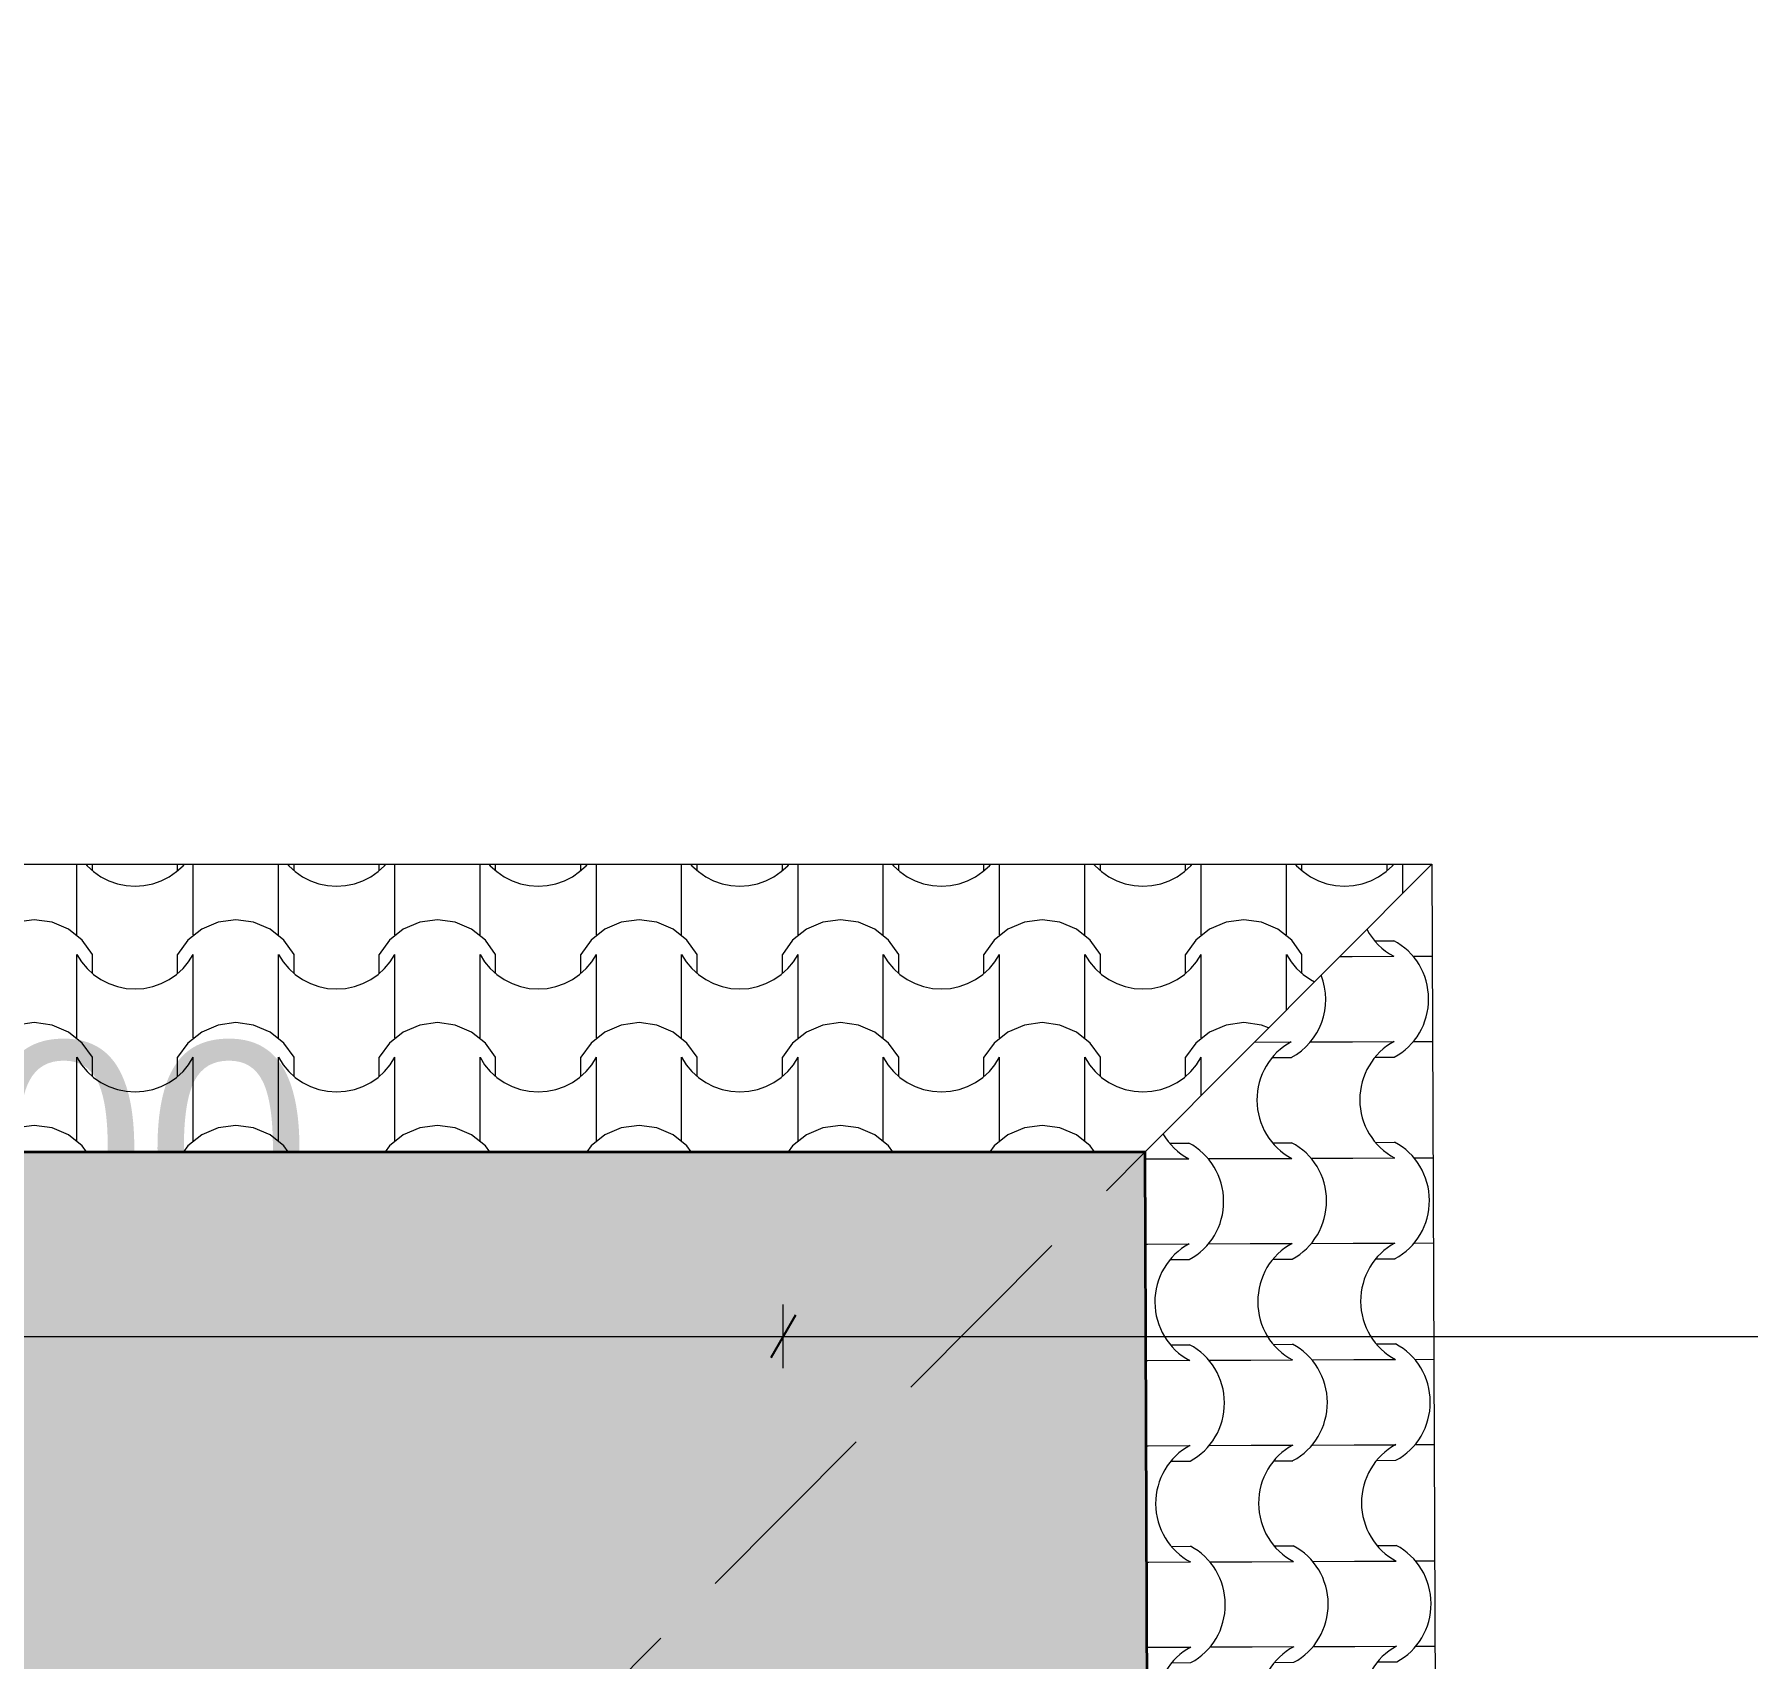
# Model space of a CAD drawing. Header units: millimetres. Extents: x 323482 to 503016, y 8175 to 72038.
# Drawn here: x 429065 to 431483, y 67722 to 70014 of the extents above; entities that cross this region are included whole.
import ezdxf

# ---------------------------------------------------------------- set-up
doc = ezdxf.new("R2010")
doc.units = ezdxf.units.MM
doc.header["$MEASUREMENT"] = 0
doc.linetypes.add('Hidden Line', pattern=[391.222223, 282.222223, -109])
doc.layers.add('Dimensioning - General', color=7, linetype='Continuous')
doc.layers.add('Shell - Roof', color=7, linetype='Continuous')
for name, color, linetype, lineweight, true_color in [('Dimensioning - General_Pen_No__45', 7, 'Continuous', 25, 0x40a5ff), ('Dimensioning - General_Pen_No__85', 7, 'Continuous', 20, 0x80c2ff), ('Shell - Roof_Pen_No__112', 7, 'Continuous', 13, 0xd5aaaa), ('Shell - Roof_Pen_No__92', 7, 'Continuous', 13, 0xbf8080)]:
    doc.layers.add(name, color=color, linetype=linetype, lineweight=lineweight, true_color=true_color)
doc.layers.add('Dimensioning - General_Pen_No__46', color=5, linetype='Continuous', lineweight=25)
doc.layers.add('Shell - Roof_Pen_No__32', color=15, linetype='Continuous', lineweight=35)
doc.styles.add('GENERATED_STYLE_1', font='arial.ttf')
doc.dimstyles.new('GENERATED_STYLE__4', dxfattribs={"dimtxt": 300, "dimasz": 45.6, "dimexe": 0.18, "dimexo": 0.0625, "dimgap": 0.09, "dimtad": 1, "dimtih": 1, "dimtoh": 1, "dimdec": 0, "dimzin": 0, "dimdsep": 46, "dimtxsty": 'GENERATED_STYLE_1', "dimblk": 'ARROWHEAD_2', "dimblk1": 'ARROWHEAD_2', "dimblk2": 'ARROWHEAD_2', "dimcen": 0.09, "dimse1": 1, "dimse2": 1, "dimclrd": 256, "dimclre": 256, "dimclrt": 5, "dimadec": 0, "dimazin": 0, "dimtfac": 1, "dimtdec": 4, "dimtmove": 0, "dimatfit": 3, "dimfxl": 1, "dimtolj": 1, "dimtzin": 0, "dimarcsym": 0})

# ---------------------------------------------------------------- blocks, each defined once
blk = doc.blocks.new('*X179')
at = {"layer": 'Shell - Roof_Pen_No__92', "color": 23, "linetype": 'Continuous', "lineweight": 13, "true_color": 0xbf8080}
for p, q in [((430956.8, 68734.9), (430983.9, 68735)), ((430907.5, 68712.7), (430925.1, 68712.8)), ((430925.1, 68712.8), (430984, 68713)), ((431011.4, 68713.1), (431038, 68713.2)), ((430787.3, 68592), (430839.3, 68592.2)), ((430866.7, 68592.3), (430925.6, 68592.5)), ((430925.6, 68592.5), (430984.5, 68592.8)), ((431011.9, 68592.9), (431038.5, 68593)), ((430812.3, 68570.1), (430839.4, 68570.2)), ((430957.5, 68570.7), (430984.6, 68570.8)), ((430667.6, 68449.2), (430694.6, 68449.4)), ((430812.8, 68449.8), (430839.8, 68449.9)), ((430958, 68450.4), (430985.1, 68450.5)), ((430632.9, 68427.1), (430635.8, 68427.1)), ((430635.8, 68427.1), (430694.7, 68427.3)), ((430722.2, 68427.5), (430781, 68427.7)), ((430781, 68427.7), (430839.9, 68427.9)), ((430867.4, 68428.1), (430926.3, 68428.3)), ((430926.3, 68428.3), (430985.2, 68428.5)), ((431012.6, 68428.6), (431039.2, 68428.8)), ((430633.4, 68306.9), (430636.3, 68306.9)), ((430636.3, 68306.9), (430695.2, 68307.1)), ((430722.6, 68307.2), (430781.5, 68307.5)), ((430781.5, 68307.5), (430840.4, 68307.7)), ((430867.9, 68307.8), (430926.7, 68308.1)), ((430926.7, 68308.1), (430985.6, 68308.3)), ((431013.1, 68308.4), (431039.7, 68308.5)), ((430668.2, 68285), (430695.3, 68285.1)), ((430813.4, 68285.6), (430840.5, 68285.7)), ((430958.7, 68286.2), (430985.7, 68286.3)), ((430959.1, 68166), (430986.2, 68166.1)), ((430634.1, 68142.6), (430637, 68142.6)), ((430637, 68142.6), (430695.9, 68142.9)), ((430668.7, 68164.8), (430695.8, 68164.9)), ((430723.3, 68143), (430782.2, 68143.2)), ((430782.2, 68143.2), (430841.1, 68143.5)), ((430813.9, 68165.4), (430841, 68165.5)), ((430868.5, 68143.6), (430927.4, 68143.8)), ((430927.4, 68143.8), (430986.3, 68144.1)), ((431013.7, 68144.2), (431040.4, 68144.3)), ((430634.6, 68022.4), (430637.5, 68022.4)), ((430637.5, 68022.4), (430696.4, 68022.6)), ((430723.8, 68022.7), (430782.7, 68023)), ((430782.7, 68023), (430841.6, 68023.2)), ((430869, 68023.3), (430927.9, 68023.6)), ((430927.9, 68023.6), (430986.8, 68023.8)), ((431014.2, 68023.9), (431040.8, 68024)), ((430669.4, 68000.5), (430696.5, 68000.6)), ((430814.6, 68001.1), (430841.7, 68001.2)), ((430959.8, 68001.7), (430986.9, 68001.8)), ((430669.9, 67880.3), (430697, 67880.4)), ((430815.1, 67880.9), (430842.2, 67881)), ((430960.3, 67881.5), (430987.4, 67881.6)), ((430635.3, 67858.1), (430638.2, 67858.2)), ((430638.2, 67858.2), (430697, 67858.4)), ((430724.5, 67858.5), (430783.4, 67858.7)), ((430783.4, 67858.7), (430842.3, 67859)), ((430869.7, 67859.1), (430928.6, 67859.3)), ((430928.6, 67859.3), (430987.5, 67859.6)), ((431014.9, 67859.7), (431041.5, 67859.8)), ((430635.8, 67737.9), (430638.6, 67737.9)), ((430638.6, 67737.9), (430697.5, 67738.2)), ((430725, 67738.3), (430783.9, 67738.5)), ((430783.9, 67738.5), (430842.7, 67738.8)), ((430870.2, 67738.9), (430929.1, 67739.1)), ((430929.1, 67739.1), (430988, 67739.3)), ((431015.4, 67739.5), (431042, 67739.6)), ((430670.6, 67716), (430697.6, 67716.2)), ((430815.8, 67716.6), (430842.8, 67716.7)), ((430961, 67717.2), (430988.1, 67717.3)), ((430671, 67595.8), (430698.1, 67595.9)), ((430816.3, 67596.4), (430843.3, 67596.5)), ((430961.5, 67597), (430988.5, 67597.1)), ((430636.4, 67573.7), (430639.3, 67573.7)), ((430639.3, 67573.7), (430698.2, 67573.9)), ((430725.6, 67574), (430784.5, 67574.3)), ((430784.5, 67574.3), (430843.4, 67574.5)), ((430870.8, 67574.6), (430929.7, 67574.9)), ((430929.7, 67574.9), (430988.6, 67575.1)), ((431016.1, 67575.2), (431042.7, 67575.3)), ((430636.9, 67453.4), (430639.8, 67453.4)), ((430639.8, 67453.4), (430698.7, 67453.7)), ((430726.1, 67453.8), (430785, 67454)), ((430785, 67454), (430843.9, 67454.3)), ((430871.3, 67454.4), (430930.2, 67454.6)), ((430930.2, 67454.6), (430989.1, 67454.9)), ((431016.6, 67455), (431043.2, 67455.1)), ((430671.7, 67431.6), (430698.8, 67431.7)), ((430816.9, 67432.2), (430844, 67432.3)), ((430962.1, 67432.8), (430989.2, 67432.9)), ((430672.2, 67311.3), (430699.3, 67311.4)), ((430817.4, 67311.9), (430844.5, 67312)), ((430962.6, 67312.5), (430989.7, 67312.6)), ((430637.6, 67289.2), (430640.5, 67289.2)), ((430640.5, 67289.2), (430699.4, 67289.4)), ((430726.8, 67289.6), (430785.7, 67289.8)), ((430785.7, 67289.8), (430844.6, 67290)), ((430872, 67290.1), (430930.9, 67290.4)), ((430930.9, 67290.4), (430989.8, 67290.6)), ((431017.2, 67290.7), (431043.8, 67290.8)), ((430638.1, 67169), (430641, 67169)), ((430641, 67169), (430699.9, 67169.2)), ((430727.3, 67169.3), (430786.2, 67169.6)), ((430786.2, 67169.6), (430845.1, 67169.8)), ((430872.5, 67169.9), (430931.4, 67170.1)), ((430931.4, 67170.1), (430990.3, 67170.4)), ((431017.7, 67170.5), (431044.3, 67170.6)), ((430672.9, 67147.1), (430699.9, 67147.2)), ((430818.1, 67147.7), (430845.2, 67147.8)), ((430963.3, 67148.3), (430990.4, 67148.4)), ((430673.4, 67026.9), (430700.4, 67027)), ((430728, 67005.1), (430786.8, 67005.3)), ((430786.8, 67005.3), (430845.7, 67005.6)), ((430818.6, 67027.4), (430845.7, 67027.6)), ((430873.2, 67005.7), (430932.1, 67005.9)), ((430932.1, 67005.9), (430991, 67006.1)), ((430963.8, 67028), (430990.9, 67028.2)), ((431018.4, 67006.3), (431045, 67006.4)), ((430638.7, 67004.7), (430641.6, 67004.7)), ((430641.6, 67004.7), (430700.5, 67005)), ((430639.2, 66884.5), (430642.1, 66884.5)), ((430642.1, 66884.5), (430701, 66884.7)), ((430728.4, 66884.8), (430787.3, 66885.1)), ((430787.3, 66885.1), (430846.2, 66885.3)), ((430873.7, 66885.4), (430932.6, 66885.7)), ((430932.6, 66885.7), (430963.1, 66885.8)), ((430674, 66862.6), (430701.1, 66862.7)), ((430819.2, 66863.2), (430846.3, 66863.3)), ((430674.5, 66742.4), (430701.6, 66742.5)), ((430819.7, 66743), (430820.8, 66743)), ((430639.9, 66720.2), (430642.8, 66720.2)), ((430642.8, 66720.2), (430701.7, 66720.5)), ((430729.1, 66720.6), (430788, 66720.8)), ((430788, 66720.8), (430798.8, 66720.9)), ((430640.4, 66600), (430643.3, 66600)), ((430643.3, 66600), (430678.6, 66600.2))]:
    blk.add_line(p, q, dxfattribs=at)
for centre, major_axis, start_param, end_param in [((431024.2, 68795.6), (-0.4, 92.5), 2.067705, 2.670554), ((430944.3, 68652.7), (-0.4, 91.9), 3.607672, 5.817106), ((430799.1, 68652.1), (-0.4, 91.9), 3.607672, 5.091765), ((430880.1, 68510), (-0.4, 92.5), 0.471039, 1.56782), ((431025.3, 68510.5), (-0.4, 92.5), 0.471039, 1.56782), ((430880.1, 68510.5), (-0.4, 92.5), 1.573772, 2.670554), ((431025.3, 68511.1), (-0.4, 92.5), 1.573772, 2.670554), ((430734.9, 68509.9), (-0.4, 92.5), 2.106033, 2.670554), ((430655.1, 68367.1), (-0.4, 91.9), 3.607672, 5.817106), ((430800.3, 68367.7), (-0.4, 91.9), 3.607672, 5.817106), ((430945.5, 68368.3), (-0.4, 91.9), 3.607672, 5.817106), ((430736.1, 68224.9), (-0.4, 92.5), 0.471039, 1.56782), ((430881.3, 68225.5), (-0.4, 92.5), 0.471039, 1.56782), ((431026.5, 68226.1), (-0.4, 92.5), 0.471039, 1.56782), ((430736.1, 68225.4), (-0.4, 92.5), 1.573772, 2.670554), ((430881.3, 68226), (-0.4, 92.5), 1.573772, 2.670554), ((431026.5, 68226.6), (-0.4, 92.5), 1.573772, 2.670554), ((430946.7, 68083.8), (-0.4, 91.9), 3.607672, 5.817106), ((430656.2, 68082.6), (-0.4, 91.9), 3.607672, 5.817106), ((430801.4, 68083.2), (-0.4, 91.9), 3.607672, 5.817106), ((430737.2, 67940.4), (-0.4, 92.5), 0.471039, 1.56782), ((430882.5, 67941), (-0.4, 92.5), 0.471039, 1.56782), ((431027.7, 67941.6), (-0.4, 92.5), 0.471039, 1.56782), ((430737.2, 67941), (-0.4, 92.5), 1.573772, 2.670554), ((430882.5, 67941.5), (-0.4, 92.5), 1.573772, 2.670554), ((431027.7, 67942.1), (-0.4, 92.5), 1.573772, 2.670554), ((430657.4, 67798.1), (-0.4, 91.9), 3.607672, 5.817106), ((430802.6, 67798.7), (-0.4, 91.9), 3.607672, 5.817106), ((430947.8, 67799.3), (-0.4, 91.9), 3.607672, 5.817106), ((430738.4, 67655.9), (-0.4, 92.5), 0.471039, 1.56782), ((430883.6, 67656.5), (-0.4, 92.5), 0.471039, 1.56782), ((431028.8, 67657.1), (-0.4, 92.5), 0.471039, 1.56782), ((430738.4, 67656.5), (-0.4, 92.5), 1.573772, 2.670554), ((430883.6, 67657.1), (-0.4, 92.5), 1.573772, 2.670554), ((431028.8, 67657.7), (-0.4, 92.5), 1.573772, 2.670554), ((430658.5, 67513.6), (-0.4, 91.9), 3.607672, 5.817106), ((430803.8, 67514.2), (-0.4, 91.9), 3.607672, 5.817106), ((430949, 67514.8), (-0.4, 91.9), 3.607672, 5.817106), ((430739.6, 67371.5), (-0.4, 92.5), 0.471039, 1.56782), ((430884.8, 67372), (-0.4, 92.5), 0.471039, 1.56782), ((431030, 67372.6), (-0.4, 92.5), 0.471039, 1.56782), ((430739.6, 67372), (-0.4, 92.5), 1.573772, 2.670554), ((430884.8, 67372.6), (-0.4, 92.5), 1.573772, 2.670554), ((431030, 67373.2), (-0.4, 92.5), 1.573772, 2.670554), ((430659.7, 67229.2), (-0.4, 91.9), 3.607672, 5.817106), ((430804.9, 67229.8), (-0.4, 91.9), 3.607672, 5.817106), ((430950.1, 67230.3), (-0.4, 91.9), 3.607672, 5.817106), ((430740.7, 67087), (-0.4, 92.5), 0.471039, 1.56782), ((430885.9, 67087.6), (-0.4, 92.5), 0.471039, 1.56782), ((431031.2, 67088.2), (-0.4, 92.5), 0.471039, 1.56782), ((430740.7, 67087.5), (-0.4, 92.5), 1.573772, 2.670554), ((430885.9, 67088.1), (-0.4, 92.5), 1.573772, 2.670554), ((431031.1, 67088.7), (-0.4, 92.5), 1.573772, 2.670554), ((430660.9, 66944.7), (-0.4, 91.9), 3.607672, 5.817106), ((430806.1, 66945.3), (-0.4, 91.9), 3.607672, 5.817106), ((430951.3, 66945.9), (-0.4, 91.9), 4.882318, 5.817106), ((430741.9, 66802.5), (-0.4, 92.5), 0.471039, 1.56782), ((430887.1, 66803.1), (-0.4, 92.5), 0.471039, 1.56782), ((430741.9, 66803), (-0.4, 92.5), 1.573772, 2.670554), ((430887.1, 66803.6), (-0.4, 92.5), 1.573772, 2.291314), ((430662, 66660.2), (-0.4, 91.9), 4.83645, 5.817106)]:
    blk.add_ellipse(centre, major_axis=major_axis, ratio=0.965926, start_param=start_param, end_param=end_param, dxfattribs=at)
blk = doc.blocks.new('*X182')
at = {"layer": 'Shell - Roof_Pen_No__92', "color": 23, "linetype": 'Continuous', "lineweight": 13, "true_color": 0xbf8080}
for p, q in [((429125.5, 68802), (429125.5, 68843.2)), ((429138, 68843.2), (429139.9, 68840.9)), ((429147.5, 68833.8), (429147.5, 68843.2)), ((429267.7, 68833.8), (429267.7, 68843.2)), ((429275.3, 68840.9), (429277.2, 68843.2)), ((429289.7, 68802), (429289.7, 68843.2)), ((429410, 68802), (429410, 68843.2)), ((429422.5, 68843.2), (429424.4, 68840.9)), ((429432, 68833.8), (429432, 68843.2)), ((429552.2, 68833.8), (429552.2, 68843.2)), ((429559.8, 68840.9), (429561.7, 68843.2)), ((429574.2, 68802), (429574.2, 68843.2)), ((429694.4, 68802), (429694.4, 68843.2)), ((429706.9, 68843.2), (429708.9, 68840.9)), ((429716.4, 68833.8), (429716.4, 68843.2)), ((429836.7, 68833.8), (429836.7, 68843.2)), ((429844.2, 68840.9), (429846.2, 68843.2)), ((429858.7, 68802), (429858.7, 68843.2)), ((429978.9, 68802), (429978.9, 68843.2)), ((429991.4, 68843.2), (429993.4, 68840.9)), ((430000.9, 68833.8), (430000.9, 68843.2)), ((430121.2, 68833.8), (430121.2, 68843.2)), ((430128.7, 68840.9), (430130.7, 68843.2)), ((430143.2, 68802), (430143.2, 68843.2)), ((430263.4, 68802), (430263.4, 68843.2)), ((430275.9, 68843.2), (430277.8, 68840.9)), ((430285.4, 68833.8), (430285.4, 68843.2)), ((430405.6, 68833.8), (430405.6, 68843.2)), ((430413.2, 68840.9), (430415.1, 68843.2)), ((430427.6, 68802), (430427.6, 68843.2)), ((430547.9, 68802), (430547.9, 68843.2)), ((430560.4, 68843.2), (430562.3, 68840.9)), ((430569.9, 68833.8), (430569.9, 68843.2)), ((430690.1, 68833.8), (430690.1, 68843.2)), ((430697.7, 68840.9), (430699.6, 68843.2)), ((430712.1, 68802), (430712.1, 68843.2)), ((430832.4, 68802), (430832.4, 68843.2)), ((430844.9, 68843.2), (430846.8, 68840.9)), ((430854.4, 68833.8), (430854.4, 68843.2)), ((430974.6, 68833.8), (430974.6, 68843.2)), ((430982.2, 68840.9), (430984.1, 68843.2)), ((430996.6, 68802.1), (430996.6, 68843.2)), ((429139.9, 68840.9), (429149.1, 68832.5)), ((429149.1, 68832.5), (429159.4, 68825.4)), ((429159.4, 68825.4), (429170.7, 68819.7)), ((429170.7, 68819.7), (429182.6, 68815.5)), ((429232.6, 68815.5), (429244.5, 68819.7)), ((429244.5, 68819.7), (429255.8, 68825.4)), ((429255.8, 68825.4), (429266.1, 68832.5)), ((429266.1, 68832.5), (429275.3, 68840.9)), ((429424.4, 68840.9), (429433.6, 68832.5)), ((429433.6, 68832.5), (429443.9, 68825.4)), ((429443.9, 68825.4), (429455.1, 68819.7)), ((429455.1, 68819.7), (429467.1, 68815.5)), ((429517.1, 68815.5), (429529, 68819.7)), ((429529, 68819.7), (429540.2, 68825.4)), ((429540.2, 68825.4), (429550.6, 68832.5)), ((429550.6, 68832.5), (429559.8, 68840.9)), ((429708.9, 68840.9), (429718.1, 68832.5)), ((429718.1, 68832.5), (429728.4, 68825.4)), ((429728.4, 68825.4), (429739.6, 68819.7)), ((429739.6, 68819.7), (429751.5, 68815.5)), ((429801.6, 68815.5), (429813.5, 68819.7)), ((429813.5, 68819.7), (429824.7, 68825.4)), ((429824.7, 68825.4), (429835, 68832.5)), ((429835, 68832.5), (429844.2, 68840.9)), ((429993.4, 68840.9), (430002.6, 68832.5)), ((430002.6, 68832.5), (430012.9, 68825.4)), ((430012.9, 68825.4), (430024.1, 68819.7)), ((430024.1, 68819.7), (430036, 68815.5)), ((430086.1, 68815.5), (430098, 68819.7)), ((430098, 68819.7), (430109.2, 68825.4)), ((430109.2, 68825.4), (430119.5, 68832.5)), ((430119.5, 68832.5), (430128.7, 68840.9)), ((430277.8, 68840.9), (430287, 68832.5)), ((430287, 68832.5), (430297.4, 68825.4)), ((430297.4, 68825.4), (430308.6, 68819.7)), ((430308.6, 68819.7), (430320.5, 68815.5)), ((430370.6, 68815.5), (430382.5, 68819.7)), ((430382.5, 68819.7), (430393.7, 68825.4)), ((430393.7, 68825.4), (430404, 68832.5)), ((430404, 68832.5), (430413.2, 68840.9)), ((430562.3, 68840.9), (430571.5, 68832.5)), ((430571.5, 68832.5), (430581.8, 68825.4)), ((430581.8, 68825.4), (430593.1, 68819.7)), ((430593.1, 68819.7), (430605, 68815.5)), ((430655, 68815.5), (430666.9, 68819.7)), ((430666.9, 68819.7), (430678.2, 68825.4)), ((430678.2, 68825.4), (430688.5, 68832.5)), ((430688.5, 68832.5), (430697.7, 68840.9)), ((430846.8, 68840.9), (430856, 68832.5)), ((430856, 68832.5), (430866.3, 68825.4)), ((430866.3, 68825.4), (430877.5, 68819.7)), ((430877.5, 68819.7), (430889.5, 68815.5)), ((430939.5, 68815.5), (430951.4, 68819.7)), ((430951.4, 68819.7), (430962.6, 68825.4)), ((430962.6, 68825.4), (430973, 68832.5)), ((430973, 68832.5), (430982.2, 68840.9)), ((429125.5, 68743.1), (429125.5, 68802)), ((429182.6, 68815.5), (429195, 68813)), ((429195, 68813), (429207.6, 68812.1)), ((429207.6, 68812.1), (429220.2, 68813)), ((429220.2, 68813), (429232.6, 68815.5)), ((429289.7, 68743.1), (429289.7, 68802)), ((429410, 68743.1), (429410, 68802)), ((429467.1, 68815.5), (429479.4, 68813)), ((429479.4, 68813), (429492.1, 68812.1)), ((429492.1, 68812.1), (429504.7, 68813)), ((429504.7, 68813), (429517.1, 68815.5)), ((429574.2, 68743.1), (429574.2, 68802)), ((429694.4, 68743.1), (429694.4, 68802)), ((429751.5, 68815.5), (429763.9, 68813)), ((429763.9, 68813), (429776.6, 68812.1)), ((429776.6, 68812.1), (429789.2, 68813)), ((429789.2, 68813), (429801.6, 68815.5)), ((429858.7, 68743.1), (429858.7, 68802)), ((429978.9, 68743.1), (429978.9, 68802)), ((430036, 68815.5), (430048.4, 68813)), ((430048.4, 68813), (430061, 68812.1)), ((430061, 68812.1), (430073.7, 68813)), ((430073.7, 68813), (430086.1, 68815.5)), ((430143.2, 68743.1), (430143.2, 68802)), ((430263.4, 68743.1), (430263.4, 68802)), ((430320.5, 68815.5), (430332.9, 68813)), ((430332.9, 68813), (430345.5, 68812.1)), ((430345.5, 68812.1), (430358.2, 68813)), ((430358.2, 68813), (430370.6, 68815.5)), ((430427.6, 68743.1), (430427.6, 68802)), ((430547.9, 68743.1), (430547.9, 68802)), ((430605, 68815.5), (430617.4, 68813)), ((430617.4, 68813), (430630, 68812.1)), ((430630, 68812.1), (430642.6, 68813)), ((430642.6, 68813), (430655, 68815.5)), ((430712.1, 68743.1), (430712.1, 68802)), ((430832.4, 68743.1), (430832.4, 68802)), ((430889.5, 68815.5), (430901.8, 68813)), ((430901.8, 68813), (430914.5, 68812.1)), ((430914.5, 68812.1), (430927.1, 68813)), ((430927.1, 68813), (430939.5, 68815.5)), ((429065.4, 68764.6), (429040.3, 68761.2)), ((429090.4, 68761.2), (429065.4, 68764.6)), ((429113.6, 68751.4), (429090.4, 68761.2)), ((429133.1, 68735.8), (429113.6, 68751.4)), ((429301.6, 68751.4), (429282.1, 68735.8)), ((429324.8, 68761.2), (429301.6, 68751.4)), ((429349.8, 68764.6), (429324.8, 68761.2)), ((429374.9, 68761.2), (429349.8, 68764.6)), ((429398.1, 68751.4), (429374.9, 68761.2)), ((429417.6, 68735.8), (429398.1, 68751.4)), ((429586.1, 68751.4), (429566.6, 68735.8)), ((429609.3, 68761.2), (429586.1, 68751.4)), ((429634.3, 68764.6), (429609.3, 68761.2)), ((429659.4, 68761.2), (429634.3, 68764.6)), ((429682.6, 68751.4), (429659.4, 68761.2)), ((429702.1, 68735.8), (429682.6, 68751.4)), ((429870.6, 68751.4), (429851.1, 68735.8)), ((429893.7, 68761.2), (429870.6, 68751.4)), ((429918.8, 68764.6), (429893.7, 68761.2)), ((429943.9, 68761.2), (429918.8, 68764.6)), ((429967, 68751.4), (429943.9, 68761.2)), ((429986.5, 68735.8), (429967, 68751.4)), ((430155, 68751.4), (430135.5, 68735.8)), ((430178.2, 68761.2), (430155, 68751.4)), ((430203.3, 68764.6), (430178.2, 68761.2)), ((430228.4, 68761.2), (430203.3, 68764.6)), ((430251.5, 68751.4), (430228.4, 68761.2)), ((430271, 68735.8), (430251.5, 68751.4)), ((430439.5, 68751.4), (430420, 68735.8)), ((430462.7, 68761.2), (430439.5, 68751.4)), ((430487.8, 68764.6), (430462.7, 68761.2)), ((430512.8, 68761.2), (430487.8, 68764.6)), ((430536, 68751.4), (430512.8, 68761.2)), ((430555.5, 68735.8), (430536, 68751.4)), ((430724, 68751.4), (430704.5, 68735.8)), ((430747.2, 68761.2), (430724, 68751.4)), ((430772.2, 68764.6), (430747.2, 68761.2)), ((430797.3, 68761.2), (430772.2, 68764.6)), ((430820.5, 68751.4), (430797.3, 68761.2)), ((430840, 68735.8), (430820.5, 68751.4)), ((429147.5, 68715.7), (429133.1, 68735.8)), ((429282.1, 68735.8), (429267.7, 68715.7)), ((429432, 68715.7), (429417.6, 68735.8)), ((429566.6, 68735.8), (429552.2, 68715.7)), ((429716.4, 68715.7), (429702.1, 68735.8)), ((429851.1, 68735.8), (429836.7, 68715.7)), ((430000.9, 68715.7), (429986.5, 68735.8)), ((430135.5, 68735.8), (430121.2, 68715.7)), ((430285.4, 68715.7), (430271, 68735.8)), ((430420, 68735.8), (430405.6, 68715.7)), ((430569.9, 68715.7), (430555.5, 68735.8)), ((430704.5, 68735.8), (430690.1, 68715.7)), ((430854.4, 68715.7), (430840, 68735.8)), ((429125.5, 68656.8), (429125.5, 68715.7)), ((429125.5, 68715.7), (429132, 68705.2)), ((429132, 68705.2), (429139.9, 68695.7)), ((429147.5, 68688.6), (429147.5, 68715.7)), ((429267.7, 68688.6), (429267.7, 68715.7)), ((429275.3, 68695.7), (429283.2, 68705.2)), ((429283.2, 68705.2), (429289.7, 68715.7)), ((429289.7, 68656.8), (429289.7, 68715.7)), ((429410, 68656.8), (429410, 68715.7)), ((429410, 68715.7), (429416.5, 68705.2)), ((429416.5, 68705.2), (429424.4, 68695.7)), ((429432, 68688.6), (429432, 68715.7)), ((429552.2, 68688.6), (429552.2, 68715.7)), ((429559.8, 68695.7), (429567.7, 68705.2)), ((429567.7, 68705.2), (429574.2, 68715.7)), ((429574.2, 68656.8), (429574.2, 68715.7)), ((429694.4, 68656.8), (429694.4, 68715.7)), ((429694.4, 68715.7), (429700.9, 68705.2)), ((429700.9, 68705.2), (429708.9, 68695.7)), ((429716.4, 68688.6), (429716.4, 68715.7)), ((429836.7, 68688.6), (429836.7, 68715.7)), ((429844.2, 68695.7), (429852.2, 68705.2)), ((429852.2, 68705.2), (429858.7, 68715.7)), ((429858.7, 68656.8), (429858.7, 68715.7)), ((429978.9, 68656.8), (429978.9, 68715.7)), ((429978.9, 68715.7), (429985.4, 68705.2)), ((429985.4, 68705.2), (429993.4, 68695.7)), ((430000.9, 68688.6), (430000.9, 68715.7)), ((430121.2, 68688.6), (430121.2, 68715.7)), ((430128.7, 68695.7), (430136.7, 68705.2)), ((430136.7, 68705.2), (430143.2, 68715.7)), ((430143.2, 68656.8), (430143.2, 68715.7)), ((430263.4, 68656.8), (430263.4, 68715.7)), ((430263.4, 68715.7), (430269.9, 68705.2)), ((430269.9, 68705.2), (430277.8, 68695.7)), ((430285.4, 68688.6), (430285.4, 68715.7)), ((430405.6, 68688.6), (430405.6, 68715.7)), ((430413.2, 68695.7), (430421.1, 68705.2)), ((430421.1, 68705.2), (430427.6, 68715.7)), ((430427.6, 68656.8), (430427.6, 68715.7)), ((430547.9, 68656.8), (430547.9, 68715.7)), ((430547.9, 68715.7), (430554.4, 68705.2)), ((430554.4, 68705.2), (430562.3, 68695.7)), ((430569.9, 68688.6), (430569.9, 68715.7)), ((430690.1, 68688.6), (430690.1, 68715.7)), ((430697.7, 68695.7), (430705.6, 68705.2)), ((430705.6, 68705.2), (430712.1, 68715.7)), ((430712.1, 68656.8), (430712.1, 68715.7)), ((430832.4, 68656.8), (430832.4, 68715.7)), ((430832.4, 68715.7), (430838.9, 68705.2)), ((430838.9, 68705.2), (430846.8, 68695.7)), ((430854.4, 68688.6), (430854.4, 68715.7)), ((429139.9, 68695.7), (429149.1, 68687.3)), ((429149.1, 68687.3), (429159.4, 68680.2)), ((429159.4, 68680.2), (429170.7, 68674.5)), ((429170.7, 68674.5), (429182.6, 68670.3)), ((429232.6, 68670.3), (429244.5, 68674.5)), ((429244.5, 68674.5), (429255.8, 68680.2)), ((429255.8, 68680.2), (429266.1, 68687.3)), ((429266.1, 68687.3), (429275.3, 68695.7)), ((429424.4, 68695.7), (429433.6, 68687.3)), ((429433.6, 68687.3), (429443.9, 68680.2)), ((429443.9, 68680.2), (429455.1, 68674.5)), ((429455.1, 68674.5), (429467.1, 68670.3)), ((429517.1, 68670.3), (429529, 68674.5)), ((429529, 68674.5), (429540.2, 68680.2)), ((429540.2, 68680.2), (429550.6, 68687.3)), ((429550.6, 68687.3), (429559.8, 68695.7)), ((429708.9, 68695.7), (429718.1, 68687.3)), ((429718.1, 68687.3), (429728.4, 68680.2)), ((429728.4, 68680.2), (429739.6, 68674.5)), ((429739.6, 68674.5), (429751.5, 68670.3)), ((429801.6, 68670.3), (429813.5, 68674.5)), ((429813.5, 68674.5), (429824.7, 68680.2)), ((429824.7, 68680.2), (429835, 68687.3)), ((429835, 68687.3), (429844.2, 68695.7)), ((429993.4, 68695.7), (430002.6, 68687.3)), ((430002.6, 68687.3), (430012.9, 68680.2)), ((430012.9, 68680.2), (430024.1, 68674.5)), ((430024.1, 68674.5), (430036, 68670.3)), ((430086.1, 68670.3), (430098, 68674.5)), ((430098, 68674.5), (430109.2, 68680.2)), ((430109.2, 68680.2), (430119.5, 68687.3)), ((430119.5, 68687.3), (430128.7, 68695.7)), ((430277.8, 68695.7), (430287, 68687.3)), ((430287, 68687.3), (430297.4, 68680.2)), ((430297.4, 68680.2), (430308.6, 68674.5)), ((430308.6, 68674.5), (430320.5, 68670.3)), ((430370.6, 68670.3), (430382.5, 68674.5)), ((430382.5, 68674.5), (430393.7, 68680.2)), ((430393.7, 68680.2), (430404, 68687.3)), ((430404, 68687.3), (430413.2, 68695.7)), ((430562.3, 68695.7), (430571.5, 68687.3)), ((430571.5, 68687.3), (430581.8, 68680.2)), ((430581.8, 68680.2), (430593.1, 68674.5)), ((430593.1, 68674.5), (430605, 68670.3)), ((430655, 68670.3), (430666.9, 68674.5)), ((430666.9, 68674.5), (430678.2, 68680.2)), ((430678.2, 68680.2), (430688.5, 68687.3)), ((430688.5, 68687.3), (430697.7, 68695.7)), ((430846.8, 68695.7), (430856, 68687.3)), ((430856, 68687.3), (430866.3, 68680.2)), ((430866.3, 68680.2), (430872.2, 68677.2)), ((429125.5, 68597.9), (429125.5, 68656.8)), ((429182.6, 68670.3), (429195, 68667.8)), ((429195, 68667.8), (429207.6, 68666.9)), ((429207.6, 68666.9), (429220.2, 68667.8)), ((429220.2, 68667.8), (429232.6, 68670.3)), ((429289.7, 68597.9), (429289.7, 68656.8)), ((429410, 68597.9), (429410, 68656.8)), ((429467.1, 68670.3), (429479.4, 68667.8)), ((429479.4, 68667.8), (429492.1, 68666.9)), ((429492.1, 68666.9), (429504.7, 68667.8)), ((429504.7, 68667.8), (429517.1, 68670.3)), ((429574.2, 68597.9), (429574.2, 68656.8)), ((429694.4, 68597.9), (429694.4, 68656.8)), ((429751.5, 68670.3), (429763.9, 68667.8)), ((429763.9, 68667.8), (429776.6, 68666.9)), ((429776.6, 68666.9), (429789.2, 68667.8)), ((429789.2, 68667.8), (429801.6, 68670.3)), ((429858.7, 68597.9), (429858.7, 68656.8)), ((429978.9, 68597.9), (429978.9, 68656.8)), ((430036, 68670.3), (430048.4, 68667.8)), ((430048.4, 68667.8), (430061, 68666.9)), ((430061, 68666.9), (430073.7, 68667.8)), ((430073.7, 68667.8), (430086.1, 68670.3)), ((430143.2, 68597.9), (430143.2, 68656.8)), ((430263.4, 68597.9), (430263.4, 68656.8)), ((430320.5, 68670.3), (430332.9, 68667.8)), ((430332.9, 68667.8), (430345.5, 68666.9)), ((430345.5, 68666.9), (430358.2, 68667.8)), ((430358.2, 68667.8), (430370.6, 68670.3)), ((430427.6, 68597.9), (430427.6, 68656.8)), ((430547.9, 68597.9), (430547.9, 68656.8)), ((430605, 68670.3), (430617.4, 68667.8)), ((430617.4, 68667.8), (430630, 68666.9)), ((430630, 68666.9), (430642.6, 68667.8)), ((430642.6, 68667.8), (430655, 68670.3)), ((430712.1, 68597.9), (430712.1, 68656.8)), ((430832.4, 68637.2), (430832.4, 68656.8)), ((429065.4, 68619.4), (429040.3, 68616)), ((429090.4, 68616), (429065.4, 68619.4)), ((429113.6, 68606.2), (429090.4, 68616)), ((429133.1, 68590.6), (429113.6, 68606.2)), ((429301.6, 68606.2), (429282.1, 68590.6)), ((429324.8, 68616), (429301.6, 68606.2)), ((429349.8, 68619.4), (429324.8, 68616)), ((429374.9, 68616), (429349.8, 68619.4)), ((429398.1, 68606.2), (429374.9, 68616)), ((429417.6, 68590.6), (429398.1, 68606.2)), ((429586.1, 68606.2), (429566.6, 68590.6)), ((429609.3, 68616), (429586.1, 68606.2)), ((429634.3, 68619.4), (429609.3, 68616)), ((429659.4, 68616), (429634.3, 68619.4)), ((429682.6, 68606.2), (429659.4, 68616)), ((429702.1, 68590.6), (429682.6, 68606.2)), ((429870.6, 68606.2), (429851.1, 68590.6)), ((429893.7, 68616), (429870.6, 68606.2)), ((429918.8, 68619.4), (429893.7, 68616)), ((429943.9, 68616), (429918.8, 68619.4)), ((429967, 68606.2), (429943.9, 68616)), ((429986.5, 68590.6), (429967, 68606.2)), ((430155, 68606.2), (430135.5, 68590.6)), ((430178.2, 68616), (430155, 68606.2)), ((430203.3, 68619.4), (430178.2, 68616)), ((430228.4, 68616), (430203.3, 68619.4)), ((430251.5, 68606.2), (430228.4, 68616)), ((430271, 68590.6), (430251.5, 68606.2)), ((430439.5, 68606.2), (430420, 68590.6)), ((430462.7, 68616), (430439.5, 68606.2)), ((430487.8, 68619.4), (430462.7, 68616)), ((430512.8, 68616), (430487.8, 68619.4)), ((430536, 68606.2), (430512.8, 68616)), ((430555.5, 68590.6), (430536, 68606.2)), ((430724, 68606.2), (430704.5, 68590.6)), ((430747.2, 68616), (430724, 68606.2)), ((430772.2, 68619.4), (430747.2, 68616)), ((430797.3, 68616), (430772.2, 68619.4)), ((430807.1, 68611.9), (430797.3, 68616)), ((429147.5, 68570.5), (429133.1, 68590.6)), ((429282.1, 68590.6), (429267.7, 68570.5)), ((429432, 68570.5), (429417.6, 68590.6)), ((429566.6, 68590.6), (429552.2, 68570.5)), ((429716.4, 68570.5), (429702.1, 68590.6)), ((429851.1, 68590.6), (429836.7, 68570.5)), ((430000.9, 68570.5), (429986.5, 68590.6)), ((430135.5, 68590.6), (430121.2, 68570.5)), ((430285.4, 68570.5), (430271, 68590.6)), ((430420, 68590.6), (430405.6, 68570.5)), ((430569.9, 68570.5), (430555.5, 68590.6)), ((430704.5, 68590.6), (430690.1, 68570.5)), ((429125.5, 68511.6), (429125.5, 68570.5)), ((429125.5, 68570.5), (429132, 68560)), ((429132, 68560), (429139.9, 68550.4)), ((429147.5, 68543.4), (429147.5, 68570.5)), ((429267.7, 68543.4), (429267.7, 68570.5)), ((429275.3, 68550.4), (429283.2, 68560)), ((429283.2, 68560), (429289.7, 68570.5)), ((429289.7, 68511.6), (429289.7, 68570.5)), ((429410, 68511.6), (429410, 68570.5)), ((429410, 68570.5), (429416.5, 68560)), ((429416.5, 68560), (429424.4, 68550.4)), ((429432, 68543.4), (429432, 68570.5)), ((429552.2, 68543.4), (429552.2, 68570.5)), ((429559.8, 68550.4), (429567.7, 68560)), ((429567.7, 68560), (429574.2, 68570.5)), ((429574.2, 68511.6), (429574.2, 68570.5)), ((429694.4, 68511.6), (429694.4, 68570.5)), ((429694.4, 68570.5), (429700.9, 68560)), ((429700.9, 68560), (429708.9, 68550.4)), ((429716.4, 68543.4), (429716.4, 68570.5)), ((429836.7, 68543.4), (429836.7, 68570.5)), ((429844.2, 68550.4), (429852.2, 68560)), ((429852.2, 68560), (429858.7, 68570.5)), ((429858.7, 68511.6), (429858.7, 68570.5)), ((429978.9, 68511.6), (429978.9, 68570.5)), ((429978.9, 68570.5), (429985.4, 68560)), ((429985.4, 68560), (429993.4, 68550.4)), ((430000.9, 68543.4), (430000.9, 68570.5)), ((430121.2, 68543.4), (430121.2, 68570.5)), ((430128.7, 68550.4), (430136.7, 68560)), ((430136.7, 68560), (430143.2, 68570.5)), ((430143.2, 68511.6), (430143.2, 68570.5)), ((430263.4, 68511.6), (430263.4, 68570.5)), ((430263.4, 68570.5), (430269.9, 68560)), ((430269.9, 68560), (430277.8, 68550.4)), ((430285.4, 68543.4), (430285.4, 68570.5)), ((430405.6, 68543.4), (430405.6, 68570.5)), ((430413.2, 68550.4), (430421.1, 68560)), ((430421.1, 68560), (430427.6, 68570.5)), ((430427.6, 68511.6), (430427.6, 68570.5)), ((430547.9, 68511.6), (430547.9, 68570.5)), ((430547.9, 68570.5), (430554.4, 68560)), ((430554.4, 68560), (430562.3, 68550.4)), ((430569.9, 68543.4), (430569.9, 68570.5)), ((430690.1, 68543.4), (430690.1, 68570.5)), ((430697.7, 68550.4), (430705.6, 68560)), ((430705.6, 68560), (430712.1, 68570.5)), ((430712.1, 68516.5), (430712.1, 68570.5)), ((429139.9, 68550.4), (429149.1, 68542)), ((429149.1, 68542), (429159.4, 68534.9)), ((429159.4, 68534.9), (429170.7, 68529.3)), ((429170.7, 68529.3), (429182.6, 68525.1)), ((429232.6, 68525.1), (429244.5, 68529.3)), ((429244.5, 68529.3), (429255.8, 68534.9)), ((429255.8, 68534.9), (429266.1, 68542)), ((429266.1, 68542), (429275.3, 68550.4)), ((429424.4, 68550.4), (429433.6, 68542)), ((429433.6, 68542), (429443.9, 68534.9)), ((429443.9, 68534.9), (429455.1, 68529.3)), ((429455.1, 68529.3), (429467.1, 68525.1)), ((429517.1, 68525.1), (429529, 68529.3)), ((429529, 68529.3), (429540.2, 68534.9)), ((429540.2, 68534.9), (429550.6, 68542)), ((429550.6, 68542), (429559.8, 68550.4)), ((429708.9, 68550.4), (429718.1, 68542)), ((429718.1, 68542), (429728.4, 68534.9)), ((429728.4, 68534.9), (429739.6, 68529.3)), ((429739.6, 68529.3), (429751.5, 68525.1)), ((429801.6, 68525.1), (429813.5, 68529.3)), ((429813.5, 68529.3), (429824.7, 68534.9)), ((429824.7, 68534.9), (429835, 68542)), ((429835, 68542), (429844.2, 68550.4)), ((429993.4, 68550.4), (430002.6, 68542)), ((430002.6, 68542), (430012.9, 68534.9)), ((430012.9, 68534.9), (430024.1, 68529.3)), ((430024.1, 68529.3), (430036, 68525.1)), ((430086.1, 68525.1), (430098, 68529.3)), ((430098, 68529.3), (430109.2, 68534.9)), ((430109.2, 68534.9), (430119.5, 68542)), ((430119.5, 68542), (430128.7, 68550.4)), ((430277.8, 68550.4), (430287, 68542)), ((430287, 68542), (430297.4, 68534.9)), ((430297.4, 68534.9), (430308.6, 68529.3)), ((430308.6, 68529.3), (430320.5, 68525.1)), ((430370.6, 68525.1), (430382.5, 68529.3)), ((430382.5, 68529.3), (430393.7, 68534.9)), ((430393.7, 68534.9), (430404, 68542)), ((430404, 68542), (430413.2, 68550.4)), ((430562.3, 68550.4), (430571.5, 68542)), ((430571.5, 68542), (430581.8, 68534.9)), ((430581.8, 68534.9), (430593.1, 68529.3)), ((430593.1, 68529.3), (430605, 68525.1)), ((430655, 68525.1), (430666.9, 68529.3)), ((430666.9, 68529.3), (430678.2, 68534.9)), ((430678.2, 68534.9), (430688.5, 68542)), ((430688.5, 68542), (430697.7, 68550.4)), ((429125.5, 68452.7), (429125.5, 68511.6)), ((429182.6, 68525.1), (429195, 68522.6)), ((429195, 68522.6), (429207.6, 68521.7)), ((429207.6, 68521.7), (429220.2, 68522.6)), ((429220.2, 68522.6), (429232.6, 68525.1)), ((429289.7, 68452.7), (429289.7, 68511.6)), ((429410, 68452.7), (429410, 68511.6)), ((429467.1, 68525.1), (429479.4, 68522.6)), ((429479.4, 68522.6), (429492.1, 68521.7)), ((429492.1, 68521.7), (429504.7, 68522.6)), ((429504.7, 68522.6), (429517.1, 68525.1)), ((429574.2, 68452.7), (429574.2, 68511.6)), ((429694.4, 68452.7), (429694.4, 68511.6)), ((429751.5, 68525.1), (429763.9, 68522.6)), ((429763.9, 68522.6), (429776.6, 68521.7)), ((429776.6, 68521.7), (429789.2, 68522.6)), ((429789.2, 68522.6), (429801.6, 68525.1)), ((429858.7, 68452.7), (429858.7, 68511.6)), ((429978.9, 68452.7), (429978.9, 68511.6)), ((430036, 68525.1), (430048.4, 68522.6)), ((430048.4, 68522.6), (430061, 68521.7)), ((430061, 68521.7), (430073.7, 68522.6)), ((430073.7, 68522.6), (430086.1, 68525.1)), ((430143.2, 68452.7), (430143.2, 68511.6)), ((430263.4, 68452.7), (430263.4, 68511.6)), ((430320.5, 68525.1), (430332.9, 68522.6)), ((430332.9, 68522.6), (430345.5, 68521.7)), ((430345.5, 68521.7), (430358.2, 68522.6)), ((430358.2, 68522.6), (430370.6, 68525.1)), ((430427.6, 68452.7), (430427.6, 68511.6)), ((430547.9, 68452.7), (430547.9, 68511.6)), ((430605, 68525.1), (430617.4, 68522.6)), ((430617.4, 68522.6), (430630, 68521.7)), ((430630, 68521.7), (430642.6, 68522.6)), ((430642.6, 68522.6), (430655, 68525.1)), ((429065.4, 68474.2), (429040.3, 68470.8)), ((429090.4, 68470.8), (429065.4, 68474.2)), ((429113.6, 68461), (429090.4, 68470.8)), ((429133.1, 68445.4), (429113.6, 68461)), ((429301.6, 68461), (429282.1, 68445.4)), ((429324.8, 68470.8), (429301.6, 68461)), ((429349.8, 68474.2), (429324.8, 68470.8)), ((429374.9, 68470.8), (429349.8, 68474.2)), ((429398.1, 68461), (429374.9, 68470.8)), ((429417.6, 68445.4), (429398.1, 68461)), ((429586.1, 68461), (429566.6, 68445.4)), ((429609.3, 68470.8), (429586.1, 68461)), ((429634.3, 68474.2), (429609.3, 68470.8)), ((429659.4, 68470.8), (429634.3, 68474.2)), ((429682.6, 68461), (429659.4, 68470.8)), ((429702.1, 68445.4), (429682.6, 68461)), ((429870.6, 68461), (429851.1, 68445.4)), ((429893.7, 68470.8), (429870.6, 68461)), ((429918.8, 68474.2), (429893.7, 68470.8)), ((429943.9, 68470.8), (429918.8, 68474.2)), ((429967, 68461), (429943.9, 68470.8)), ((429986.5, 68445.4), (429967, 68461)), ((430155, 68461), (430135.5, 68445.4)), ((430178.2, 68470.8), (430155, 68461)), ((430203.3, 68474.2), (430178.2, 68470.8)), ((430228.4, 68470.8), (430203.3, 68474.2)), ((430251.5, 68461), (430228.4, 68470.8)), ((430271, 68445.4), (430251.5, 68461)), ((430439.5, 68461), (430420, 68445.4)), ((430462.7, 68470.8), (430439.5, 68461)), ((430487.8, 68474.2), (430462.7, 68470.8)), ((430512.8, 68470.8), (430487.8, 68474.2)), ((430536, 68461), (430512.8, 68470.8)), ((430555.5, 68445.4), (430536, 68461)), ((429139.1, 68436.9), (429133.1, 68445.4)), ((429282.1, 68445.4), (429276.1, 68436.9)), ((429423.6, 68436.9), (429417.6, 68445.4)), ((429566.6, 68445.4), (429560.5, 68436.9)), ((429708.1, 68436.9), (429702.1, 68445.4)), ((429851.1, 68445.4), (429845, 68436.9)), ((429992.6, 68436.9), (429986.5, 68445.4)), ((430135.5, 68445.4), (430129.5, 68436.9)), ((430277.1, 68436.9), (430271, 68445.4)), ((430420, 68445.4), (430414, 68436.9)), ((430561.5, 68436.9), (430555.5, 68445.4))]:
    blk.add_line(p, q, dxfattribs=at)
blk = doc.blocks.new('Roof_1', base_point=(415883, 66968.2))
at = {"layer": 'Shell - Roof_Pen_No__112', "linetype": 'Continuous', "lineweight": 13, "true_color": 0xd5aaaa}
blk.add_hatch(color=9, dxfattribs=at).paths.add_polyline_path([(427204.3, 66561.9), (415883, 66561.9), (415883, 65795), (427972, 65795), (427970.1, 67670), (429869.1, 67670), (429876.7, 65795), (441900.7, 65795), (441900.7, 66561.9), (430640.6, 66561.9), (430632.9, 68436.9), (427202.4, 68436.9)])
at = {"layer": 'Shell - Roof_Pen_No__32', "color": 15, "linetype": 'Continuous', "lineweight": 35}
for p in [(427202.4, 68436.9), (430640.6, 66561.9)]:
    blk.add_line(p, (430632.9, 68436.9), dxfattribs=at)
at = {"layer": 'Shell - Roof_Pen_No__92', "color": 23, "linetype": 'Continuous', "lineweight": 13, "true_color": 0xbf8080, "flags": 128}
for points in [[(426795.7, 68843.2), (431037.5, 68843.2)], [(430632.9, 68436.9), (431037.5, 68843.2)], [(431037.5, 68843.2), (431045.2, 66968.2)]]:
    blk.add_lwpolyline(points, dxfattribs=at)
at = {"layer": 'Shell - Roof_Pen_No__92', "color": 23, "linetype": 'Hidden Line', "lineweight": 13, "true_color": 0xbf8080, "flags": 128}
blk.add_lwpolyline([(428922, 66719.1), (430632.9, 68436.9)], dxfattribs=at)
at = {"layer": 'Shell - Roof', "color": 23, "linetype": 'Continuous', "lineweight": 13, "true_color": 0xbf8080}
for name in ['*X182', '*X179']:
    blk.add_blockref(name, (0, 0), dxfattribs=at)
blk = doc.blocks.new('*D279')
at = {"layer": 'Dimensioning - General_Pen_No__45', "color": 161, "linetype": 'Continuous', "lineweight": 25, "true_color": 0x40a5ff, "transparency": 16777216}
for p, q in [((427739.4, 68206.6), (427704.8, 68146.6)), ((430139.4, 68206.6), (430104.8, 68146.6))]:
    blk.add_line(p, q, dxfattribs=at)
at = {"layer": 'Dimensioning - General_Pen_No__85', "color": 151, "linetype": 'Continuous', "lineweight": 20, "true_color": 0x80c2ff, "transparency": 16777216}
for p, q in [((427722.1, 68131.6), (427722.1, 68221.6)), ((430122.1, 68131.6), (430122.1, 68221.6)), ((427722.1, 68176.6), (430122.1, 68176.6))]:
    blk.add_line(p, q, dxfattribs=at)
at = {"layer": 'Dimensioning - General_Pen_No__46', "color": 5, "lineweight": 25, "transparency": 16777216, "insert": (428407.3, 68236.6), "char_height": 300, "attachment_point": 7, "style": 'GENERATED_STYLE_1'}
blk.add_mtext('\\A1;2,400', dxfattribs=at)
blk = doc.blocks.new('ARROWHEAD_2')
at = {"color": 0, "linetype": 'Continuous', "lineweight": 0}
for p, q in [((-0.378, -0.655), (0.378, 0.655)), ((0, 0), (-1, 0))]:
    blk.add_line(p, q, dxfattribs=at)
blk = doc.blocks.new('*D280')
at = {"layer": 'Dimensioning - General_Pen_No__45', "color": 161, "linetype": 'Continuous', "lineweight": 25, "true_color": 0x40a5ff, "transparency": 16777216}
for p, q in [((430139.4, 68206.6), (430104.8, 68146.6)), ((435739.4, 68206.6), (435704.8, 68146.6))]:
    blk.add_line(p, q, dxfattribs=at)
at = {"layer": 'Dimensioning - General_Pen_No__85', "color": 151, "linetype": 'Continuous', "lineweight": 20, "true_color": 0x80c2ff, "transparency": 16777216}
for p, q in [((430122.1, 68131.6), (430122.1, 68221.6)), ((435722.1, 68131.6), (435722.1, 68221.6)), ((430122.1, 68176.6), (435722.1, 68176.6))]:
    blk.add_line(p, q, dxfattribs=at)
at = {"layer": 'Dimensioning - General_Pen_No__46', "color": 5, "lineweight": 25, "transparency": 16777216, "insert": (432407.3, 68236.6), "char_height": 300, "attachment_point": 7, "style": 'GENERATED_STYLE_1'}
blk.add_mtext('\\A1;5,600', dxfattribs=at)

msp = doc.modelspace()

# ---------------------------------------------------------------- block references
at = {"layer": 'Shell - Roof', "color": 23, "linetype": 'Continuous', "lineweight": 13, "true_color": 0xbf8080}
msp.add_blockref('Roof_1', (415883, 66968.2), dxfattribs=at)

# ---------------------------------------------------------------- dimensions: what is measured, and where the dimension line sits
at = {"layer": 'Dimensioning - General', "color": 151, "linetype": 'Continuous', "lineweight": 20, "true_color": 0x80c2ff}
for base, p1, p2, picture, middle in [((430122.1, 68176.6), (427722.1, 69977.9), (430122.1, 70014.3), '*D279', (428937.2, 68386.6)), ((435722.1, 68176.6), (430122.1, 70014.3), (435722.1, 70001.6), '*D280', (432937.2, 68386.6))]:
    dim = msp.add_linear_dim(base=base, p1=p1, p2=p2, dimstyle='GENERATED_STYLE__4', dxfattribs=at)
    dim.commit()
    dim.dimension.update_dxf_attribs({"geometry": picture, "text_midpoint": middle, "dimtype": 160})

doc.saveas('drawing.dxf')
